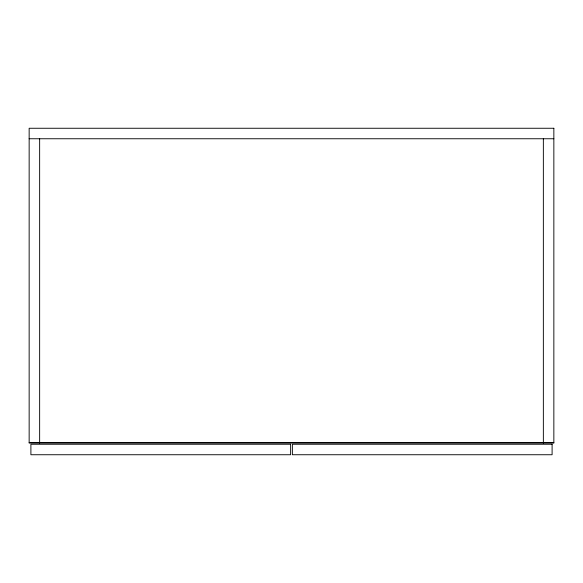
<?xml version="1.0" encoding="UTF-8"?>
<svg xmlns="http://www.w3.org/2000/svg" width="583" height="583" viewBox="0 0 583 583"><rect width="100%" height="100%" fill="white"/><g stroke="black" fill="none" stroke-linecap="round" stroke-linejoin="round"><path stroke-width="0.87" d="M29.15 138.754L553.85 138.754M29.15 442.497L553.85 442.497M543.356 138.754L543.356 443.08M39.644 138.754L39.644 443.08M553.85 128.26L29.15 128.26L29.15 443.08L553.85 443.08L553.85 128.26M290.625 444.246L30.899 444.246L30.899 454.74L290.625 454.74L290.625 444.246M552.101 444.246L292.375 444.246L292.375 454.74L552.101 454.74L552.101 444.246"/></g></svg>
